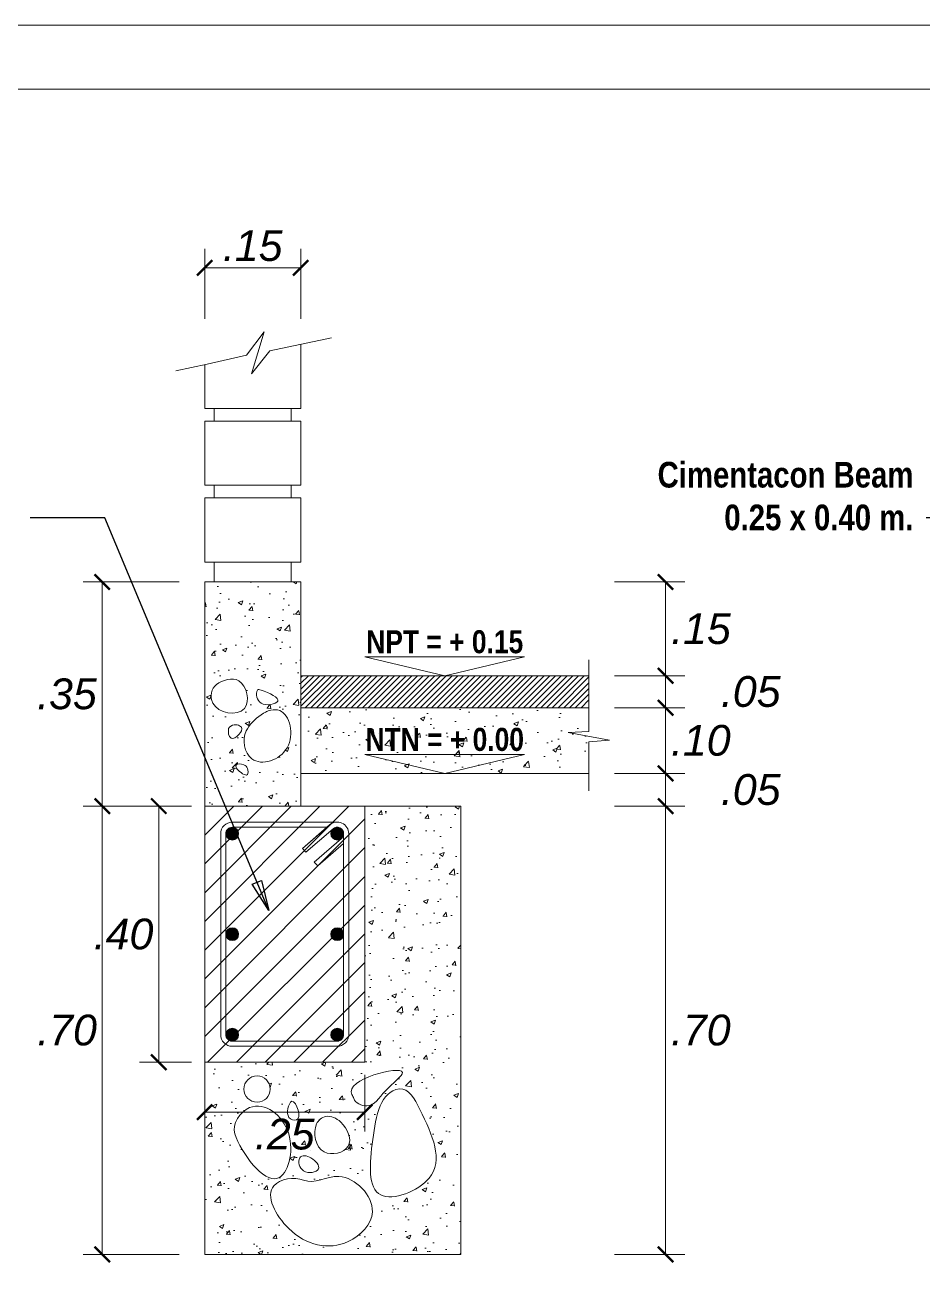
# Model space of a CAD drawing. Header units: millimetres. Extents: x 68 to 194, y 47 to 103.
# Drawn here: x 166.402 to 169.908, y 97.749 to 102.659 of the extents above; entities that cross this region are included whole.
import ezdxf

# ---------------------------------------------------------------- set-up
doc = ezdxf.new("R2010")
doc.units = ezdxf.units.MM
doc.linetypes.add('CENTER2', pattern=[28.575, 19.05, -3.175, 3.175, -3.175])
for name, color, linetype, lineweight in [('Dimención', 1, 'Continuous', 20), ('E_Cimentación', 150, 'Continuous', 50), ('E_Columna', 3, 'Continuous', 25), ('Estribo', 1, 'CENTER2', 20), ('Fierros', 2, 'Continuous', 60), ('G_Achurados', 54, 'Continuous', 5), ('G_Complemento', 30, 'Continuous', 20), ('G_Texto', 122, 'Continuous', 20), ('Sombreados', 8, 'Continuous', 9), ('Viga', 122, 'Continuous', 20)]:
    doc.layers.add(name, color=color, linetype=linetype, lineweight=lineweight)
doc.layers.add('E_Concreto', color=157, linetype='Continuous')
doc.layers.add('G_Acotación', color=171, linetype='Continuous')
doc.styles.add('ARIAL', font='ariali.ttf', dxfattribs={"height": 0.12})
doc.styles.add('Cotas', font='ARIALNB.TTF', dxfattribs={"height": 0.1})
doc.dimstyles.new('150', dxfattribs={"dimtxt": 1, "dimasz": 0.06, "dimexe": 0.06, "dimexo": 0.08, "dimgap": 0.05, "dimtad": 2, "dimtih": 1, "dimtoh": 1, "dimzin": 1, "dimdsep": 46, "dimtxsty": 'Cotas', "dimblk": 'ARCHTICK', "dimcen": 0.25, "dimdle": 0.06, "dimclrd": 256, "dimclre": 256, "dimclrt": 5, "dimazin": 0, "dimtp": 0.2, "dimtm": 0.2, "dimtfac": 1, "dimtix": 1, "dimtmove": 1, "dimatfit": 0, "dimfxl": 0, "dimtolj": 1, "dimtzin": 1, "dimarcsym": 0})
doc.dimstyles.new('Lenin_20', dxfattribs={"dimscale": 0.5, "dimtxt": 0.1, "dimasz": 0.12, "dimexe": 0.15, "dimexo": 0.2, "dimgap": 0.05, "dimtad": 2, "dimtih": 1, "dimtoh": 1, "dimlfac": 0.4, "dimzin": 4, "dimdsep": 46, "dimtxsty": 'ARIAL', "dimblk": 'ARCHTICK', "dimcen": 0.12, "dimclrd": 256, "dimclre": 256, "dimclrt": 4, "dimazin": 1, "dimtm": 1e-09, "dimtfac": 1, "dimtmove": 2, "dimatfit": 2, "dimldrblk": 'ARCHTICK', "dimfxl": 0, "dimtolj": 1, "dimlwd": 13, "dimlwe": 18, "dimarcsym": 0})

# ---------------------------------------------------------------- blocks, each defined once
blk = doc.blocks.new('_ArchTick')
at = {"color": 0, "linetype": 'ByBlock', "const_width": 0.15}
blk.add_lwpolyline([(-0.5, -0.5), (0.5, 0.5)], dxfattribs=at)
blk = doc.blocks.new('*D338')
at = {"layer": 'Defpoints', "color": 0}
for p in [(167.1033, 97.8598), (168.1033, 97.8598), (168.1033, 97.4598)]:
    blk.add_point(p, dxfattribs=at)
at = {"layer": 'G_Acotación', "lineweight": 18}
for p, q in [((167.1033, 97.6598), (167.1033, 97.3848)), ((168.1033, 97.6598), (168.1033, 97.3848))]:
    blk.add_line(p, q, dxfattribs=at)
at = {"layer": 'G_Acotación', "lineweight": 13}
blk.add_line((167.1033, 97.4598), (168.1033, 97.4598), dxfattribs=at)
at = {"layer": 'G_Acotación', "lineweight": 13, "xscale": 0.06, "yscale": 0.06, "zscale": 0.06, "rotation": 180}
blk.add_blockref('_ArchTick', (167.1033, 97.4598), dxfattribs=at)
at = {"layer": 'G_Acotación', "lineweight": 13, "xscale": 0.06, "yscale": 0.06, "zscale": 0.06}
blk.add_blockref('_ArchTick', (168.1033, 97.4598), dxfattribs=at)
at = {"layer": 'G_Acotación', "color": 4, "lineweight": 5, "insert": (167.6033, 97.3736), "char_height": 0.12, "attachment_point": 5, "style": 'ARIAL'}
blk.add_mtext('\\A1;.40', dxfattribs=at)
blk = doc.blocks.new('*D339')
at = {"layer": 'Defpoints', "color": 0}
for p in [(166.7033, 99.6098), (167.1033, 99.6098), (167.1033, 97.8598)]:
    blk.add_point(p, dxfattribs=at)
at = {"layer": 'G_Acotación', "lineweight": 18}
for p, q in [((167.0033, 99.6098), (166.6283, 99.6098)), ((167.0033, 97.8598), (166.6283, 97.8598))]:
    blk.add_line(p, q, dxfattribs=at)
at = {"layer": 'G_Acotación', "lineweight": 13}
blk.add_line((166.7033, 97.8598), (166.7033, 99.6098), dxfattribs=at)
at = {"layer": 'G_Acotación', "lineweight": 13, "xscale": 0.06, "yscale": 0.06, "zscale": 0.06}
for p, rotation in [((166.7033, 99.6098), 90), ((166.7033, 97.8598), 270)]:
    blk.add_blockref('_ArchTick', p, dxfattribs=dict(at, rotation=rotation))
at = {"layer": 'G_Acotación', "color": 4, "lineweight": 5, "insert": (166.5658, 98.7348), "char_height": 0.12, "attachment_point": 5, "style": 'ARIAL'}
blk.add_mtext('\\A1;.70', dxfattribs=at)
blk = doc.blocks.new('*D340')
at = {"layer": 'Defpoints', "color": 0}
for p in [(168.6033, 99.6098), (168.9033, 99.6098), (168.6033, 97.8598)]:
    blk.add_point(p, dxfattribs=at)
at = {"layer": 'G_Acotación', "lineweight": 18}
for p, q in [((168.7033, 99.6098), (168.9783, 99.6098)), ((168.7033, 97.8598), (168.9783, 97.8598))]:
    blk.add_line(p, q, dxfattribs=at)
at = {"layer": 'G_Acotación', "lineweight": 13}
blk.add_line((168.9033, 97.8598), (168.9033, 99.6098), dxfattribs=at)
at = {"layer": 'G_Acotación', "lineweight": 13, "xscale": 0.06, "yscale": 0.06, "zscale": 0.06}
for p, rotation in [((168.9033, 99.6098), 90), ((168.9033, 97.8598), 270)]:
    blk.add_blockref('_ArchTick', p, dxfattribs=dict(at, rotation=rotation))
at = {"layer": 'G_Acotación', "color": 4, "lineweight": 5, "insert": (169.0407, 98.7348), "char_height": 0.12, "attachment_point": 5, "style": 'ARIAL'}
blk.add_mtext('\\A1;.70', dxfattribs=at)
blk = doc.blocks.new('*D445')
at = {"layer": 'Defpoints', "color": 0}
for p in [(168.6033, 99.7377), (168.9033, 99.7377), (168.6033, 99.6098)]:
    blk.add_point(p, dxfattribs=at)
at = {"layer": 'G_Acotación', "lineweight": 18}
for p, q in [((168.7033, 99.7377), (168.9783, 99.7377)), ((168.7033, 99.6098), (168.9783, 99.6098))]:
    blk.add_line(p, q, dxfattribs=at)
at = {"layer": 'G_Acotación', "lineweight": 13}
blk.add_line((168.9033, 99.6098), (168.9033, 99.7377), dxfattribs=at)
at = {"layer": 'G_Acotación', "lineweight": 13, "xscale": 0.06, "yscale": 0.06, "zscale": 0.06}
for p, rotation in [((168.9033, 99.7377), 90), ((168.9033, 99.6098), 270)]:
    blk.add_blockref('_ArchTick', p, dxfattribs=dict(at, rotation=rotation))
at = {"layer": 'G_Acotación', "color": 4, "lineweight": 5, "insert": (169.2358, 99.6738), "char_height": 0.12, "attachment_point": 5, "style": 'ARIAL'}
blk.add_mtext('\\A1;.05', dxfattribs=at)
blk = doc.blocks.new('*D446')
at = {"layer": 'Defpoints', "color": 0}
for p in [(168.6033, 99.994), (168.9033, 99.994), (168.6033, 99.7377)]:
    blk.add_point(p, dxfattribs=at)
at = {"layer": 'G_Acotación', "lineweight": 18}
for p, q in [((168.7033, 99.994), (168.9783, 99.994)), ((168.7033, 99.7377), (168.9783, 99.7377))]:
    blk.add_line(p, q, dxfattribs=at)
at = {"layer": 'G_Acotación', "lineweight": 13}
blk.add_line((168.9033, 99.7377), (168.9033, 99.994), dxfattribs=at)
at = {"layer": 'G_Acotación', "lineweight": 13, "xscale": 0.06, "yscale": 0.06, "zscale": 0.06}
for p, rotation in [((168.9033, 99.994), 90), ((168.9033, 99.7377), 270)]:
    blk.add_blockref('_ArchTick', p, dxfattribs=dict(at, rotation=rotation))
at = {"layer": 'G_Acotación', "color": 4, "lineweight": 5, "insert": (169.0407, 99.8658), "char_height": 0.12, "attachment_point": 5, "style": 'ARIAL'}
blk.add_mtext('\\A1;.10', dxfattribs=at)
blk = doc.blocks.new('*D447')
at = {"layer": 'Defpoints', "color": 0}
for p in [(168.6033, 100.119), (168.9033, 100.119), (168.6033, 99.994)]:
    blk.add_point(p, dxfattribs=at)
at = {"layer": 'G_Acotación', "lineweight": 18}
for p, q in [((168.7033, 100.119), (168.9783, 100.119)), ((168.7033, 99.994), (168.9783, 99.994))]:
    blk.add_line(p, q, dxfattribs=at)
at = {"layer": 'G_Acotación', "lineweight": 13}
blk.add_line((168.9033, 99.994), (168.9033, 100.119), dxfattribs=at)
at = {"layer": 'G_Acotación', "lineweight": 13, "xscale": 0.06, "yscale": 0.06, "zscale": 0.06}
for p, rotation in [((168.9033, 100.119), 90), ((168.9033, 99.994), 270)]:
    blk.add_blockref('_ArchTick', p, dxfattribs=dict(at, rotation=rotation))
at = {"layer": 'G_Acotación', "color": 4, "lineweight": 5, "insert": (169.2358, 100.0565), "char_height": 0.12, "attachment_point": 5, "style": 'ARIAL'}
blk.add_mtext('\\A1;.05', dxfattribs=at)
blk = doc.blocks.new('*D448')
at = {"layer": 'Defpoints', "color": 0}
for p in [(168.6033, 100.4848), (168.9033, 100.4848), (168.6033, 100.119)]:
    blk.add_point(p, dxfattribs=at)
at = {"layer": 'G_Acotación', "lineweight": 18}
for p, q in [((168.7033, 100.4848), (168.9783, 100.4848)), ((168.7033, 100.119), (168.9783, 100.119))]:
    blk.add_line(p, q, dxfattribs=at)
at = {"layer": 'G_Acotación', "lineweight": 13}
blk.add_line((168.9033, 100.119), (168.9033, 100.4848), dxfattribs=at)
at = {"layer": 'G_Acotación', "lineweight": 13, "xscale": 0.06, "yscale": 0.06, "zscale": 0.06}
for p, rotation in [((168.9033, 100.4848), 90), ((168.9033, 100.119), 270)]:
    blk.add_blockref('_ArchTick', p, dxfattribs=dict(at, rotation=rotation))
at = {"layer": 'G_Acotación', "color": 4, "lineweight": 5, "insert": (169.0413, 100.3019), "char_height": 0.12, "attachment_point": 5, "style": 'ARIAL'}
blk.add_mtext('\\A1;.15', dxfattribs=at)
blk = doc.blocks.new('*D449')
at = {"layer": 'Defpoints', "color": 0}
for p in [(167.1033, 101.711), (167.1033, 101.4127), (167.4783, 101.4127)]:
    blk.add_point(p, dxfattribs=at)
at = {"layer": 'G_Acotación', "lineweight": 18}
for p, q in [((167.1033, 101.5127), (167.1033, 101.786)), ((167.4783, 101.5127), (167.4783, 101.786))]:
    blk.add_line(p, q, dxfattribs=at)
at = {"layer": 'G_Acotación', "lineweight": 13}
blk.add_line((167.4783, 101.711), (167.1033, 101.711), dxfattribs=at)
at = {"layer": 'G_Acotación', "lineweight": 13, "xscale": 0.06, "yscale": 0.06, "zscale": 0.06, "rotation": 180}
blk.add_blockref('_ArchTick', (167.1033, 101.711), dxfattribs=at)
at = {"layer": 'G_Acotación', "lineweight": 13, "xscale": 0.06, "yscale": 0.06, "zscale": 0.06}
blk.add_blockref('_ArchTick', (167.4783, 101.711), dxfattribs=at)
at = {"layer": 'G_Acotación', "color": 4, "lineweight": 5, "insert": (167.2908, 101.7973), "char_height": 0.12, "attachment_point": 5, "style": 'ARIAL'}
blk.add_mtext('\\A1;.15', dxfattribs=at)
blk = doc.blocks.new('*D367')
at = {"layer": 'Defpoints', "color": 0}
for p in [(166.7033, 100.4848), (167.1033, 100.4848), (167.1033, 99.6098)]:
    blk.add_point(p, dxfattribs=at)
at = {"layer": 'G_Acotación', "lineweight": 18}
for p, q in [((167.0033, 100.4848), (166.6283, 100.4848)), ((167.0033, 99.6098), (166.6283, 99.6098))]:
    blk.add_line(p, q, dxfattribs=at)
at = {"layer": 'G_Acotación', "lineweight": 13}
blk.add_line((166.7033, 99.6098), (166.7033, 100.4848), dxfattribs=at)
at = {"layer": 'G_Acotación', "lineweight": 13, "xscale": 0.06, "yscale": 0.06, "zscale": 0.06}
for p, rotation in [((166.7033, 100.4848), 90), ((166.7033, 99.6098), 270)]:
    blk.add_blockref('_ArchTick', p, dxfattribs=dict(at, rotation=rotation))
at = {"layer": 'G_Acotación', "color": 4, "lineweight": 5, "insert": (166.5653, 100.0473), "char_height": 0.12, "attachment_point": 5, "style": 'ARIAL'}
blk.add_mtext('\\A1;.35', dxfattribs=at)
blk = doc.blocks.new('*D495')
at = {"layer": 'Defpoints', "color": 0}
for p in [(167.1033, 98.7602), (167.7283, 98.7602), (167.7283, 98.4148)]:
    blk.add_point(p, dxfattribs=at)
at = {"layer": 'G_Acotación', "lineweight": 18}
for p, q in [((167.1033, 98.5602), (167.1033, 98.3398)), ((167.7283, 98.5602), (167.7283, 98.3398))]:
    blk.add_line(p, q, dxfattribs=at)
at = {"layer": 'G_Acotación', "lineweight": 13}
blk.add_line((167.1033, 98.4148), (167.7283, 98.4148), dxfattribs=at)
at = {"layer": 'G_Acotación', "lineweight": 13, "xscale": 0.06, "yscale": 0.06, "zscale": 0.06, "rotation": 180}
blk.add_blockref('_ArchTick', (167.1033, 98.4148), dxfattribs=at)
at = {"layer": 'G_Acotación', "lineweight": 13, "xscale": 0.06, "yscale": 0.06, "zscale": 0.06}
blk.add_blockref('_ArchTick', (167.7283, 98.4148), dxfattribs=at)
at = {"layer": 'G_Acotación', "color": 4, "lineweight": 5, "insert": (167.4158, 98.3285), "char_height": 0.12, "attachment_point": 5, "style": 'ARIAL'}
blk.add_mtext('\\A1;.25', dxfattribs=at)
blk = doc.blocks.new('*D496')
at = {"layer": 'Defpoints', "color": 0}
for p in [(166.9239, 99.6098), (167.2515, 99.6098), (167.2515, 98.6098)]:
    blk.add_point(p, dxfattribs=at)
at = {"layer": 'G_Acotación', "lineweight": 18}
for p, q in [((167.0515, 99.6098), (166.8489, 99.6098)), ((167.0515, 98.6098), (166.8489, 98.6098))]:
    blk.add_line(p, q, dxfattribs=at)
at = {"layer": 'G_Acotación', "lineweight": 13}
blk.add_line((166.9239, 98.6098), (166.9239, 99.6098), dxfattribs=at)
at = {"layer": 'G_Acotación', "lineweight": 13, "xscale": 0.06, "yscale": 0.06, "zscale": 0.06}
for p, rotation in [((166.9239, 99.6098), 90), ((166.9239, 98.6098), 270)]:
    blk.add_blockref('_ArchTick', p, dxfattribs=dict(at, rotation=rotation))
at = {"layer": 'G_Acotación', "color": 4, "lineweight": 5, "insert": (166.7864, 99.1098), "char_height": 0.12, "attachment_point": 5, "style": 'ARIAL'}
blk.add_mtext('\\A1;.40', dxfattribs=at)

msp = doc.modelspace()

# ---------------------------------------------------------------- hatches: boundary and pattern name
at = {"layer": 'E_Concreto', "lineweight": 5}
h = msp.add_hatch(dxfattribs=at)
h.set_pattern_fill('AR-CONC', color=256, scale=0.001, style=0)
h.set_pattern_definition([(50, (-35.08628, 33.30307), (0.18218467, -0.01593909), [0.01905, -0.20955]), (355, (-35.08628, 33.30307), (-0.03524283, 0.19105664), [0.01524, -0.16764]), (100.451, (-35.0711, 33.30174), (0.1469425, 0.17511669), [0.01619, -0.17809]), (46.1842, (-35.08628, 33.35387), (0.27107904, -0.04204233), [0.028575, -0.314325]), (96.6356, (-35.0637, 33.35037), (0.23740423, 0.24742556), [0.024285, -0.267135]), (351.184, (-35.08628, 33.35387), (0.2374046, 0.2474251), [0.02286, -0.25146]), (21, (-35.06088, 33.34117), (0.15161488, -0.10226552), [0.01905, -0.20955]), (326, (-35.06088, 33.34117), (0.06180203, 0.18418797), [0.01524, -0.16764]), (71.4514, (-35.04825, 33.33265), (0.21341649, 0.08192286), [0.01619, -0.17809]), (37.5, (-35.08628, 33.30307), (0.003088603, 0.084555039), [0, -0.165608, 0, -0.17018, 0, -0.168275]), (7.5, (-35.08628, 33.30307), (0.066819663, 0.100180575), [0, -0.097028, 0, -0.161798, 0, -0.064135]), (327.5, (-35.14292, 33.30307), (0.135590595, -0.005728744), [0, -0.0635, 0, -0.19812, 0, -0.26289]), (317.5, (-35.16832, 33.30307), (0.14812918, 0.02542649), [0, -0.08255, 0, -0.131572, 0, -0.18669])])
h.paths.add_polyline_path([(168.1033, 99.6098), (167.4783, 99.6098), (167.4783, 100.4848), (167.1033, 100.4848), (167.1033, 99.4839), (167.1033, 98.1117), (167.1033, 97.8598), (168.1033, 97.8598)])
edge = h.paths.add_edge_path(flags=16)
edge.add_spline(control_points=[(167.1492, 100.0847), (167.129, 100.0706), (167.1111, 99.9784), (167.2977, 99.948), (167.2577, 100.1299), (167.1734, 100.1016), (167.1492, 100.0847)], knot_values=[0, 0, 0, 0, 0.073991, 0.199337, 0.310324, 0.398659, 0.398659, 0.398659, 0.398659], degree=3, periodic=0)
edge = h.paths.add_edge_path(flags=16)
edge.add_spline(control_points=[(167.2654, 99.9033), (167.2492, 99.87), (167.2698, 99.7476), (167.4708, 99.8121), (167.4186, 100.0483), (167.2877, 99.9492), (167.2654, 99.9033)], knot_values=[0, 0, 0, 0, 0.110987, 0.255656, 0.403639, 0.55678, 0.55678, 0.55678, 0.55678], degree=3, periodic=0)
edge = h.paths.add_edge_path(flags=16)
edge.add_spline(control_points=[(167.309, 100.0629), (167.3002, 100.0477), (167.3141, 99.9918), (167.4286, 100.0184), (167.3496, 100.0543), (167.3114, 100.0671), (167.309, 100.0629)], knot_values=[0, 0, 0, 0, 0.052822, 0.118575, 0.197097, 0.21162, 0.21162, 0.21162, 0.21162], degree=3, periodic=0)
edge = h.paths.add_edge_path(flags=16)
edge.add_spline(control_points=[(167.23, 99.7545), (167.2398, 99.7429), (167.2752, 99.7156), (167.2728, 99.7585), (167.2564, 99.7747), (167.2189, 99.7777), (167.2267, 99.7583), (167.23, 99.7545)], knot_values=[0, 0, 0, 0, 0.045529, 0.069183, 0.089262, 0.120129, 0.13509, 0.13509, 0.13509, 0.13509], degree=3, periodic=0)
edge = h.paths.add_edge_path(flags=16)
edge.add_spline(control_points=[(167.1968, 99.9129), (167.1937, 99.9003), (167.1996, 99.862), (167.2391, 99.8856), (167.2548, 99.9173), (167.232, 99.928), (167.2141, 99.9277), (167.1989, 99.9212), (167.1968, 99.9129)], knot_values=[0, 0, 0, 0, 0.039013, 0.072904, 0.102826, 0.121909, 0.133746, 0.159346, 0.159346, 0.159346, 0.159346], degree=3, periodic=0)
h.paths.add_polyline_path([(167.1033, 99.6098), (167.7283, 99.6098), (167.7283, 98.6098), (167.1033, 98.6098)], flags=17)
edge = h.paths.add_edge_path(flags=16)
edge.add_spline(control_points=[(167.6854, 98.4688), (167.69, 98.4499), (167.7585, 98.4225), (167.7978, 98.5001), (167.9702, 98.6227), (167.6311, 98.5406), (167.6842, 98.4741), (167.6854, 98.4688)], knot_values=[0, 0, 0, 0, 0.05853, 0.15149, 0.250185, 0.466126, 0.482352, 0.482352, 0.482352, 0.482352], degree=3, periodic=0)
edge = h.paths.add_edge_path(flags=16)
edge.add_spline(control_points=[(167.8636, 98.5055), (167.901, 98.5099), (167.9749, 98.3659), (168.0705, 98.1553), (167.7314, 98.0286), (167.7557, 98.3131), (167.7897, 98.4967), (167.8636, 98.5055)], knot_values=[0, 0, 0, 0, 0.112912, 0.383799, 0.583565, 0.801617, 1.02504, 1.02504, 1.02504, 1.02504], degree=3, periodic=0)
edge = h.paths.add_edge_path(flags=16)
edge.add_arc((167.3078, 98.5051), 0.0513, 0, 360)
edge = h.paths.add_edge_path(flags=16)
edge.add_spline(control_points=[(167.2207, 98.331), (167.2463, 98.2548), (167.3962, 98.0513), (167.4783, 98.3506), (167.2925, 98.4924), (167.2083, 98.368), (167.2207, 98.331)], knot_values=[0, 0, 0, 0, 0.241271, 0.420764, 0.603983, 0.720994, 0.720994, 0.720994, 0.720994], degree=3, periodic=0)
edge = h.paths.add_edge_path(flags=16)
edge.add_spline(control_points=[(167.4385, 98.4543), (167.4268, 98.436), (167.4156, 98.3865), (167.4959, 98.3786), (167.4514, 98.4744), (167.4385, 98.4543)], knot_values=[0, 0, 0, 0, 0.065297, 0.094342, 0.165807, 0.165807, 0.165807, 0.165807], degree=3, periodic=0)
edge = h.paths.add_edge_path(flags=16)
edge.add_spline(control_points=[(167.4749, 98.2367), (167.4665, 98.2212), (167.4788, 98.1694), (167.5701, 98.1836), (167.5259, 98.2419), (167.4818, 98.2495), (167.4749, 98.2367)], knot_values=[0, 0, 0, 0, 0.052822, 0.111363, 0.163695, 0.207263, 0.207263, 0.207263, 0.207263], degree=3, periodic=0)
edge = h.paths.add_edge_path(flags=16)
edge.add_spline(control_points=[(167.4894, 98.1496), (167.4529, 98.1645), (167.3113, 98.1395), (167.4357, 97.9076), (167.6413, 97.8626), (167.8129, 98.0327), (167.644, 98.2134), (167.5322, 98.1322), (167.4894, 98.1496)], knot_values=[0, 0, 0, 0, 0.118201, 0.294893, 0.532739, 0.682359, 0.872321, 1.011046, 1.011046, 1.011046, 1.011046], degree=3, periodic=0)
edge = h.paths.add_edge_path(flags=16)
edge.add_spline(control_points=[(167.5402, 98.3688), (167.5257, 98.3342), (167.5423, 98.2306), (167.6975, 98.2674), (167.6504, 98.3765), (167.5814, 98.4097), (167.5462, 98.3831), (167.5402, 98.3688)], knot_values=[0, 0, 0, 0, 0.112638, 0.209511, 0.308199, 0.370233, 0.416713, 0.416713, 0.416713, 0.416713], degree=3, periodic=0)
h = msp.add_hatch(dxfattribs=at)
h.set_pattern_fill('AR-CONC', color=256, scale=0.001, style=0)
h.set_pattern_definition([(50, (-11.95754, -16.15091), (0.18218467, -0.01593909), [0.01905, -0.20955]), (355, (-11.95754, -16.15091), (-0.03524283, 0.19105664), [0.01524, -0.16764]), (100.451, (-11.94236, -16.15224), (0.1469425, 0.17511669), [0.01619, -0.17809]), (46.1842, (-11.95754, -16.10011), (0.27107904, -0.04204233), [0.028575, -0.314325]), (96.6356, (-11.93495, -16.10362), (0.23740423, 0.24742556), [0.024285, -0.267135]), (351.184, (-11.95754, -16.1001), (0.2374046, 0.2474251), [0.02286, -0.25146]), (21, (-11.93214, -16.11281), (0.15161488, -0.10226552), [0.01905, -0.20955]), (326, (-11.93214, -16.11281), (0.06180203, 0.18418797), [0.01524, -0.16764]), (71.4514, (-11.91951, -16.12134), (0.21341649, 0.08192286), [0.01619, -0.17809]), (37.5, (-11.957544, -16.15091), (0.003088603, 0.084555039), [0, -0.165608, 0, -0.17018, 0, -0.168275]), (7.5, (-11.95754, -16.15091), (0.066819663, 0.100180575), [0, -0.097028, 0, -0.161798, 0, -0.064135]), (327.5, (-12.014186, -16.15091), (0.135590595, -0.005728744), [0, -0.0635, 0, -0.19812, 0, -0.26289]), (317.5, (-12.03959, -16.15091), (0.14812918, 0.02542649), [0, -0.08255, 0, -0.131572, 0, -0.18669])])
h.paths.add_polyline_path([(168.6033, 99.7377), (168.6033, 99.9709), (168.5309, 99.9311), (168.5772, 99.9877), (167.4783, 99.9877), (167.4783, 99.7377)])
at = {"layer": 'Fierros', "lineweight": 5}
for points in [[(167.2108, 99.4773, 1), (167.2108, 99.5273, 1)], [(167.6208, 99.4773, 1), (167.6208, 99.5273, 1)], [(167.2358, 99.1098, 1), (167.1858, 99.1098, 1)], [(167.6208, 99.0848, 1), (167.6208, 99.1348, 1)], [(167.2358, 98.7173, 1), (167.1858, 98.7173, 1)], [(167.6208, 98.6923, 1), (167.6208, 98.7423, 1)]]:
    msp.add_hatch(color=256, dxfattribs=at).paths.add_polyline_path(points)
at = {"layer": 'G_Achurados', "lineweight": 5, "ltscale": 0.05}
h = msp.add_hatch(dxfattribs=at)
h.set_pattern_fill('ANSI31', color=256, scale=0.005, style=0)
h.set_pattern_definition([(45, (-886.315188, -790.420735), (-0.01122532015, 0.01122532015), [])])
h.paths.add_polyline_path([(168.6033, 100.119), (167.4783, 100.119), (167.4783, 99.994), (168.5824, 99.994), (168.6033, 100.0196)])
at = {"layer": 'Sombreados', "lineweight": 5}
h = msp.add_hatch(dxfattribs=at)
h.set_pattern_fill('LINE', color=256, scale=0.025, angle=45, style=0)
h.set_pattern_definition([(45, (191.95359, 117.611395), (-0.0561266, 0.0561266), [])])
h.paths.add_polyline_path([(167.1033, 99.6098), (167.7283, 99.6098), (167.7283, 98.6098), (167.1033, 98.6098)])

# ---------------------------------------------------------------- linework, layer by layer
at = {"lineweight": 5}
for points in [[(193.7519, 75.1029), (193.7519, 102.6587), (152.7019, 102.6587), (152.7019, 75.1029)], [(193.5019, 75.3529), (193.5019, 102.4087), (152.9519, 102.4087), (152.9519, 75.3529)]]:
    msp.add_lwpolyline(points, close=True, dxfattribs=at)
at = {"layer": 'E_Cimentación', "color": 3, "lineweight": 5}
msp.add_lwpolyline([(168.1033, 99.6098), (167.4783, 99.6098), (167.4783, 100.4848), (167.1033, 100.4848), (167.1033, 99.4839), (167.1033, 98.1117), (167.1033, 97.8598), (168.1033, 97.8598)], close=True, dxfattribs=at)
at = {"layer": 'E_Columna', "lineweight": 5}
for p, q in [((167.4783, 100.4848), (167.1033, 100.4848)), ((167.4783, 99.6098), (167.4783, 100.4848)), ((168.6033, 99.7018), (168.6033, 99.7377))]:
    msp.add_line(p, q, dxfattribs=at)
at = {"layer": 'E_Concreto', "color": 7, "lineweight": 5}
msp.add_circle((167.3078, 98.5051), 0.0513, dxfattribs=at)
for points, start_tangent, end_tangent in [([(167.1492, 100.0847), (167.1347, 100.0121), (167.2581, 99.9904), (167.2364, 100.0992), (167.1492, 100.0847)], (-0.819678, -0.572825), (-0.819678, -0.572825)), ([(167.309, 100.0629), (167.3235, 100.0121), (167.3888, 100.0194), (167.3235, 100.0629), (167.309, 100.0629)], (-0.497705, -0.867346), (-0.497705, -0.867346)), ([(167.2654, 99.9033), (167.2872, 99.7945), (167.4252, 99.838), (167.3961, 99.9831), (167.2654, 99.9033)], (-0.436947, -0.899487), (-0.436947, -0.899487)), ([(167.1968, 99.9129), (167.2063, 99.8751), (167.2371, 99.8893), (167.2466, 99.9177), (167.23, 99.9271), (167.2181, 99.9271), (167.1968, 99.9129)], (-0.244182, -0.96973), (-0.244182, -0.96973)), ([(167.23, 99.7545), (167.2702, 99.7332), (167.2702, 99.7568), (167.256, 99.771), (167.2253, 99.7686), (167.23, 99.7545)], (0.648683, -0.761059), (0.648683, -0.761059)), ([(167.6854, 98.4688), (167.7363, 98.4398), (167.8089, 98.4979), (167.8758, 98.5704), (167.6782, 98.4834), (167.6854, 98.4688)], (0.234801, -0.972044), (0.234801, -0.972044)), ([(167.8636, 98.5055), (167.9435, 98.4257), (167.9798, 98.1572), (167.791, 98.0919), (167.7597, 98.3077), (167.8636, 98.5055)], (0.993061, 0.117597), (0.993061, 0.117597)), ([(167.2207, 98.331), (167.3877, 98.1569), (167.4313, 98.331), (167.2788, 98.4326), (167.2207, 98.331)], (0.318131, -0.948047), (0.318131, -0.948047)), ([(167.4385, 98.4543), (167.4385, 98.389), (167.4676, 98.389), (167.4385, 98.4543)], (-0.538019, -0.842933), (-0.538019, -0.842933)), ([(167.5402, 98.3688), (167.5693, 98.26), (167.6636, 98.2817), (167.6346, 98.3761), (167.5765, 98.3978), (167.5402, 98.3688)], (-0.386675, -0.922216), (-0.386675, -0.922216)), ([(167.4749, 98.2367), (167.4894, 98.1859), (167.5475, 98.1932), (167.5184, 98.2367), (167.4749, 98.2367)], (-0.475844, -0.879529), (-0.475844, -0.879529)), ([(167.4894, 98.1496), (167.3732, 98.1279), (167.4313, 97.961), (167.6636, 97.9102), (167.758, 98.0263), (167.6273, 98.1641), (167.4894, 98.1496)], (-0.926216, 0.376993), (-0.926216, 0.376993))]:
    msp.add_spline(points, degree=3, dxfattribs=dict(at, start_tangent=start_tangent, end_tangent=end_tangent))
at = {"layer": 'Estribo', "lineweight": 5}
for p, q in [((167.5914, 99.5364), (167.4857, 99.4445)), ((167.6045, 99.5213), (167.4988, 99.4294)), ((167.6045, 99.5213), (167.4988, 99.4294))]:
    msp.add_line(p, q, dxfattribs=at)
at = {"layer": 'Estribo', "linetype": 'Continuous', "lineweight": 5}
msp.add_lwpolyline([(167.6208, 99.5473), (167.2108, 99.5473, 0.414214), (167.1658, 99.5023), (167.1658, 98.7173, 0.414214), (167.2108, 98.6723), (167.6208, 98.6723, 0.414214), (167.6658, 98.7173), (167.6658, 99.5023, 0.644941), (167.5911, 99.5362), (167.4857, 99.4445), (167.4988, 99.4294), (167.6045, 99.5213, -0.641), (167.6458, 99.5023), (167.6458, 98.7173, -0.414214), (167.6208, 98.6923), (167.2108, 98.6923, -0.414214), (167.1858, 98.7173), (167.1858, 99.5023, -0.414214), (167.2108, 99.5273), (167.5809, 99.5273)], format="xyb", dxfattribs=at)
msp.add_lwpolyline([(167.6458, 99.4644), (167.5445, 99.3764), (167.5314, 99.3915), (167.6371, 99.4834)], dxfattribs=at)
at = {"layer": 'Estribo', "lineweight": 5}
msp.add_lwpolyline([(167.4988, 99.4294), (167.4857, 99.4445)], dxfattribs=at)
at = {"layer": 'Fierros', "lineweight": 5}
for centre in [(167.2108, 99.5023), (167.6208, 99.5023), (167.2108, 99.1098), (167.6208, 99.1098), (167.2108, 98.7173), (167.6208, 98.7173)]:
    msp.add_circle(centre, 0.025, dxfattribs=at)
at = {"layer": 'G_Complemento', "color": 1, "lineweight": 5}
for p, q in [((167.1408, 101.1127), (167.1408, 101.1627)), ((167.1408, 101.1127), (167.1408, 101.1627)), ((167.1408, 101.1127), (167.1408, 101.1627)), ((167.1408, 101.1127), (167.1408, 101.1627)), ((167.4408, 101.1127), (167.4408, 101.1627)), ((167.4408, 101.1127), (167.4408, 101.1627)), ((167.1408, 100.8127), (167.1408, 100.8627)), ((167.1408, 100.8127), (167.1408, 100.8627)), ((167.1408, 100.8127), (167.1408, 100.8627)), ((167.1408, 100.8127), (167.1408, 100.8627)), ((167.4408, 100.8127), (167.4408, 100.8627)), ((167.4408, 100.8127), (167.4408, 100.8627)), ((167.1408, 100.4848), (167.1408, 100.5627)), ((167.1408, 100.4848), (167.1408, 100.5627)), ((167.1408, 100.4848), (167.1408, 100.5627)), ((167.1408, 100.4848), (167.1408, 100.5627)), ((167.4408, 100.4848), (167.4408, 100.5627)), ((167.4408, 100.4848), (167.4408, 100.5627))]:
    msp.add_line(p, q, dxfattribs=at)
at = {"layer": 'G_Complemento', "lineweight": 5}
for p, q in [((167.4783, 100.119), (168.6033, 100.119)), ((167.4783, 99.994), (168.6033, 99.994)), ((168.6033, 99.7377), (167.4783, 99.7377))]:
    msp.add_line(p, q, dxfattribs=at)
at = {"layer": 'G_Complemento', "color": 7, "lineweight": 5}
msp.add_line((168.1033, 99.994), (168.5772, 99.994), dxfattribs=at)
at = {"layer": 'G_Complemento', "lineweight": 5}
for points in [[(167.5987, 101.4384), (167.3579, 101.387), (167.2865, 101.2978), (167.336, 101.462), (167.266, 101.3702), (167.1134, 101.3348), (166.9911, 101.3087)], [(168.6033, 99.6699), (168.6033, 99.8608), (168.6836, 99.8674), (168.5222, 99.8978), (168.6033, 99.9015), (168.6033, 100.1803)]]:
    msp.add_lwpolyline(points, dxfattribs=at)
at = {"layer": 'G_Complemento', "color": 1, "lineweight": 5}
msp.add_lwpolyline([(167.1033, 101.3326), (167.1033, 101.1627), (167.4783, 101.1627), (167.4783, 101.4127)], dxfattribs=at)
for points in [[(167.1033, 100.8627), (167.4783, 100.8627), (167.4783, 101.1127), (167.1033, 101.1127)], [(167.1033, 100.5627), (167.4783, 100.5627), (167.4783, 100.8127), (167.1033, 100.8127)]]:
    msp.add_lwpolyline(points, close=True, dxfattribs=at)
at = {"layer": 'G_Texto', "lineweight": 5}
for points in [[(168.0408, 100.119), (167.729, 100.1926), (168.3525, 100.1926)], [(168.0408, 99.7377), (167.729, 99.8113), (168.3525, 99.8113)]]:
    msp.add_lwpolyline(points, close=True, dxfattribs=at)
at = {"layer": 'Viga', "lineweight": 5}
msp.add_lwpolyline([(167.1033, 99.6098), (167.7283, 99.6098), (167.7283, 98.6098), (167.1033, 98.6098)], close=True, dxfattribs=at)

# ---------------------------------------------------------------- texts
at = {"layer": 'Dimención', "color": 253, "lineweight": 5, "insert": (169.8712, 100.6855), "char_height": 0.1, "width": 1.327526, "attachment_point": 9, "style": 'Cotas'}
msp.add_mtext('Cimentacon Beam \\P0.25 x 0.40 m.', dxfattribs=at)
at = {"layer": 'G_Texto', "lineweight": 5, "char_height": 0.09, "width": 0.623538, "attachment_point": 5, "style": 'Cotas'}
for s, insert in [('NPT = + 0.15', (168.0408, 100.251)), ('NTN = + 0.00', (168.0408, 99.8697))]:
    msp.add_mtext(s, dxfattribs=dict(at, insert=insert))

# ---------------------------------------------------------------- dimensions: what is measured, and where the dimension line sits
at = {"layer": 'G_Acotación', "lineweight": 5}
dim = msp.add_linear_dim(base=(167.1033, 101.711), p1=(167.4783, 101.4127), p2=(167.1033, 101.4127), dimstyle='Lenin_20', dxfattribs=at)
dim.commit()
dim.dimension.update_dxf_attribs({"geometry": '*D449', "text_midpoint": (167.2908, 101.7973)})
for base, p1, p2, picture, middle in [((166.7033, 100.4848), (167.1033, 99.6098), (167.1033, 100.4848), '*D367', (166.5653, 100.0473)), ((166.7033, 99.6098), (167.1033, 97.8598), (167.1033, 99.6098), '*D339', (166.5658, 98.7348))]:
    dim = msp.add_linear_dim(base=base, p1=p1, p2=p2, angle=90, dimstyle='Lenin_20', dxfattribs=at)
    dim.commit()
    dim.dimension.update_dxf_attribs({"geometry": picture, "text_midpoint": middle})
for base, p1, p2, picture, middle in [((168.9033, 100.4848), (168.6033, 100.119), (168.6033, 100.4848), '*D448', (169.0413, 100.3019)), ((168.9033, 100.119), (168.6033, 99.994), (168.6033, 100.119), '*D447', (169.2358, 100.0565)), ((168.9033, 99.994), (168.6033, 99.7377), (168.6033, 99.994), '*D446', (169.0407, 99.8658)), ((168.9033, 99.7377), (168.6033, 99.6098), (168.6033, 99.7377), '*D445', (169.2358, 99.6738)), ((168.9033, 99.6098), (168.6033, 97.8598), (168.6033, 99.6098), '*D340', (169.0407, 98.7348))]:
    dim = msp.add_linear_dim(base=base, p1=p1, p2=p2, angle=90, dimstyle='Lenin_20', override={"dimtad": 2}, dxfattribs=at)
    dim.commit()
    dim.dimension.update_dxf_attribs({"geometry": picture, "text_midpoint": middle})
for p1, p2, distance, picture, middle in [((167.2515, 98.6098), (167.2515, 99.6098), 0.3276, '*D496', (166.7864, 99.1098)), ((167.1033, 98.7602), (167.7283, 98.7602), -0.3454, '*D495', (167.4158, 98.3285))]:
    dim = msp.add_aligned_dim(p1=p1, p2=p2, distance=distance, dimstyle='Lenin_20', override={"dimexo": 0.4}, dxfattribs=at)
    dim.commit()
    dim.dimension.update_dxf_attribs({"geometry": picture, "text_midpoint": middle})
dim = msp.add_linear_dim(base=(168.1033, 97.4598), p1=(167.1033, 97.8598), p2=(168.1033, 97.8598), dimstyle='Lenin_20', override={"dimexo": 0.4}, dxfattribs=at)
dim.commit()
dim.dimension.update_dxf_attribs({"geometry": '*D338', "text_midpoint": (167.6033, 97.3736)})

# ---------------------------------------------------------------- leaders
at = {"layer": 'Dimención', "lineweight": 5, "annotation_type": 0, "has_hookline": 1, "hookline_direction": 1, "text_width": 0.9865}
for points in [[(167.3536, 99.2017), (166.7139, 100.7355), (166.4212, 100.7355)], [(170.8536, 99.2017), (170.2139, 100.7355), (169.9212, 100.7355)]]:
    msp.add_leader(points, dimstyle='150', override={"dimasz": 0.12, "dimgap": 0.05, "dimtad": 0, "dimldrblk": 'ClosedBlank'}, dxfattribs=at)

doc.saveas('drawing.dxf')
